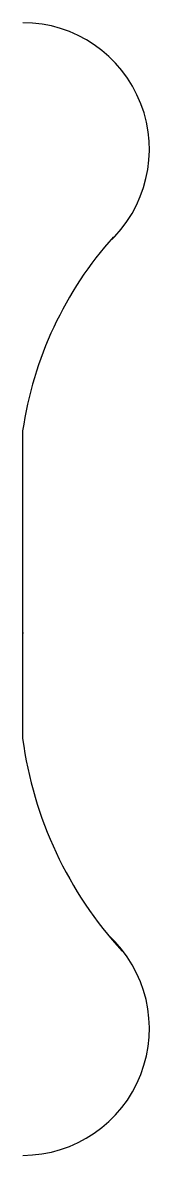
# Model space of a CAD drawing. Header units: inches. Extents: x -0.5 to -0.29, y -0.71 to 1.22.
import ezdxf

# ---------------------------------------------------------------- set-up
doc = ezdxf.new("R2010")
doc.units = ezdxf.units.IN
doc.header["$MEASUREMENT"] = 0
doc.layers.get('0').update_dxf_attribs({"true_color": 0xc2ced6})

msp = doc.modelspace()

# ---------------------------------------------------------------- linework, layer by layer
msp.add_line((-0.5029, 0.0012), (-0.5029, 0.5243))
for centre, radius, start, end in [((-0.5029, 1.0026), 0.2154, 312.2609, 90), ((0.1203, 0.4335), 0.6298, 138.1181, 171.7136), ((0.1572, 0.09), 0.6661, 172.0785, 172.3366), ((0.1572, 0.09), 0.6661, 187.6634, 222.5118), ((-0.5029, -0.4916), 0.2154, 270, 47.6138)]:
    msp.add_arc(centre, radius, start, end)

doc.saveas('drawing.dxf')
